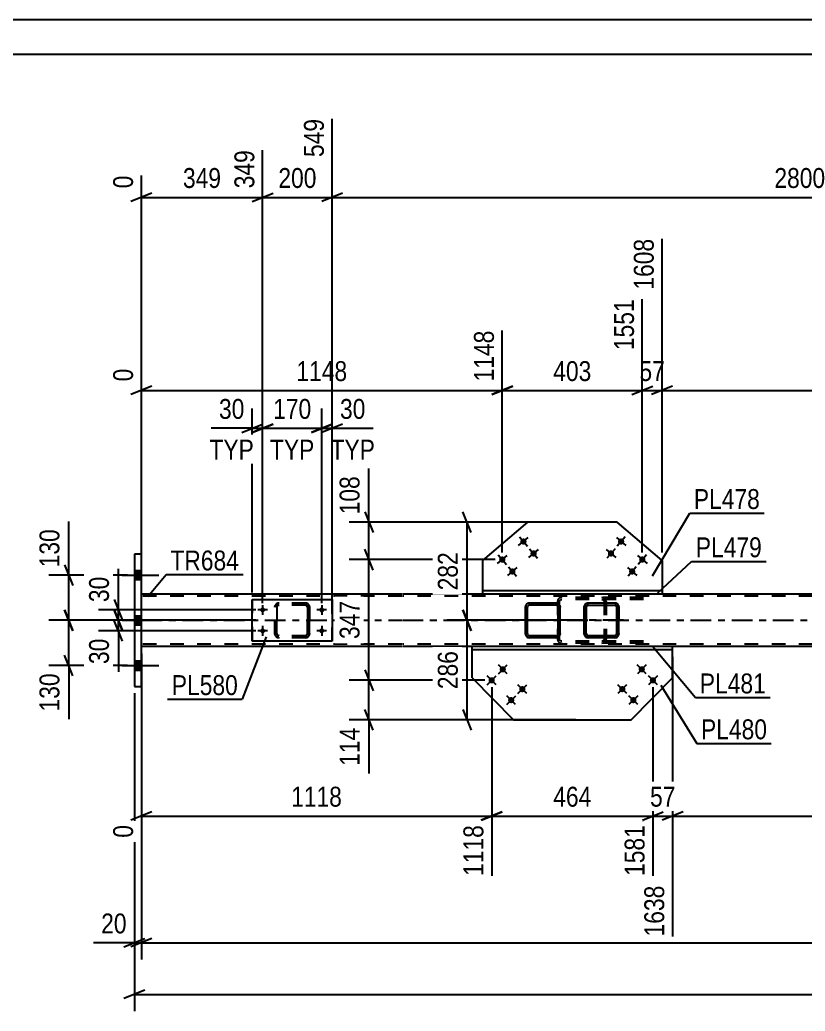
# Model space of a CAD drawing. Header units: millimetres. Extents: x 0 to 841, y 0 to 594.
# Drawn here: x 95.6 to 208.6, y 451.4 to 594 of the extents above; entities that cross this region are included whole.
import ezdxf

# ---------------------------------------------------------------- set-up
doc = ezdxf.new("R2010")
doc.units = ezdxf.units.MM
doc.linetypes.add('DXK_LINE_DOT2', pattern=[3.9198, 1.9599, -1.9599])
doc.linetypes.add('DXK_LINE_DOT3', pattern=[5.9187, 2.979, -0.9799, 0.9799, -0.9799])
doc.styles.add('Arial Narrow', font='ARIALN.TTF', dxfattribs={"height": 0.2})

# ---------------------------------------------------------------- blocks, each defined once
blk = doc.blocks.new('Unknown-570386953-1113')
at = {"color": 5, "linetype": 'Continuous'}
for p, q in [((841, 594), (0, 594)), ((836, 589), (5, 589))]:
    blk.add_line(p, q, dxfattribs=at)
blk = doc.blocks.new('Part-570386953-2548 - 2434')
at = {"color": 2, "linetype": 'Continuous'}
for p, q in [((176.78, 509.53), (176.82, 509.76)), ((176.78, 509.53), (176.79, 509.53)), ((176.78, 505.73), (176.78, 509.53)), ((176.83, 509.76), (176.79, 509.53)), ((176.79, 505.73), (176.79, 509.53)), ((177.09, 509.53), (177.11, 509.65)), ((177.09, 505.73), (177.09, 509.53)), ((177.11, 509.65), (177.17, 509.75)), ((177.15, 510.09), (177.38, 510.13)), ((177.15, 510.09), (177.16, 510.09)), ((177.39, 510.13), (177.16, 510.09)), ((177.17, 509.75), (177.27, 509.81)), ((177.27, 509.81), (177.39, 509.83)), ((181.19, 510.13), (177.38, 510.13)), ((177.39, 509.83), (181.19, 509.83)), ((181.29, 509.81), (181.18, 509.83)), ((181.42, 510.09), (181.19, 510.13)), ((181.19, 509.83), (181.3, 509.81)), ((181.29, 509.81), (181.3, 509.81)), ((181.39, 509.75), (181.29, 509.81)), ((181.3, 509.81), (181.4, 509.75)), ((181.45, 509.65), (181.39, 509.75)), ((181.4, 509.75), (181.46, 509.65)), ((181.48, 509.53), (181.45, 509.65)), ((181.46, 509.65), (181.49, 509.53)), ((181.49, 509.53), (181.48, 509.53)), ((181.48, 509.53), (181.48, 505.73)), ((181.49, 505.73), (181.49, 509.53)), ((181.79, 509.53), (181.74, 509.76)), ((181.79, 505.73), (181.79, 509.53)), ((176.79, 505.73), (176.78, 505.73)), ((176.82, 505.5), (176.78, 505.73)), ((176.79, 505.73), (176.83, 505.5)), ((177.11, 505.62), (177.09, 505.73)), ((177.17, 505.52), (177.11, 505.62)), ((177.15, 505.18), (177.16, 505.18)), ((177.38, 505.13), (177.15, 505.18)), ((177.16, 505.18), (177.39, 505.13)), ((177.27, 505.46), (177.17, 505.52)), ((177.39, 505.43), (177.27, 505.46)), ((181.19, 505.13), (177.38, 505.13)), ((181.19, 505.43), (177.39, 505.43)), ((181.18, 505.43), (181.29, 505.46)), ((181.3, 505.46), (181.19, 505.43)), ((181.19, 505.13), (181.42, 505.18)), ((181.29, 505.46), (181.39, 505.52)), ((181.29, 505.46), (181.3, 505.46)), ((181.4, 505.52), (181.3, 505.46)), ((181.39, 505.52), (181.45, 505.62)), ((181.46, 505.62), (181.4, 505.52)), ((181.45, 505.62), (181.48, 505.73)), ((181.49, 505.73), (181.46, 505.62)), ((181.48, 505.73), (181.49, 505.73)), ((181.74, 505.5), (181.79, 505.73))]:
    blk.add_line(p, q, dxfattribs=at)
at = {"color": 7, "linetype": 'DXK_LINE_DOT2'}
for p, q in [((177.1, 509.65), (177.08, 509.53)), ((177.09, 509.53), (177.08, 509.53)), ((177.08, 509.53), (177.08, 505.73)), ((177.17, 509.75), (177.1, 509.65)), ((177.26, 509.81), (177.17, 509.75)), ((177.38, 509.83), (177.26, 509.81)), ((177.38, 509.83), (177.39, 509.83)), ((177.39, 509.83), (177.38, 509.83)), ((181.18, 510.13), (181.41, 510.09)), ((181.73, 509.76), (181.78, 509.53)), ((181.79, 509.53), (181.78, 509.53)), ((181.78, 509.53), (181.78, 505.73)), ((177.08, 505.73), (177.09, 505.73)), ((177.08, 505.73), (177.1, 505.62)), ((177.1, 505.62), (177.17, 505.52)), ((177.17, 505.52), (177.26, 505.46)), ((177.26, 505.46), (177.38, 505.43)), ((177.38, 505.43), (177.39, 505.43)), ((177.39, 505.43), (177.38, 505.43)), ((181.41, 505.18), (181.18, 505.13)), ((181.78, 505.73), (181.73, 505.5)), ((181.78, 505.73), (181.79, 505.73))]:
    blk.add_line(p, q, dxfattribs=at)
at = {"color": 2, "linetype": 'Continuous'}
for centre, start, end in [((177.38, 509.53), 112.5, 157.5), ((177.39, 509.53), 112.5, 157.5), ((181.19, 509.53), 22.5, 67.5), ((177.38, 505.73), 202.5, 247.5), ((177.39, 505.73), 202.5, 247.5), ((181.19, 505.73), 292.5, 337.5)]:
    blk.add_arc(centre, 0.6, start, end, dxfattribs=at)
at = {"color": 7, "linetype": 'DXK_LINE_DOT2'}
for centre, start, end in [((181.18, 509.53), 22.5, 67.5), ((181.18, 505.73), 292.5, 337.5)]:
    blk.add_arc(centre, 0.6, start, end, dxfattribs=at)
blk = doc.blocks.new('Part-570386953-2448 - 2434')
at = {"color": 2, "linetype": 'Continuous'}
for p, q in [((168.38, 509.76), (168.33, 509.53)), ((168.33, 505.73), (168.33, 509.53)), ((168.65, 509.65), (168.63, 509.53)), ((168.63, 505.73), (168.63, 509.53)), ((168.72, 509.74), (168.65, 509.65)), ((168.93, 510.13), (168.7, 510.09)), ((168.82, 509.81), (168.72, 509.74)), ((168.93, 509.83), (168.82, 509.81)), ((172.73, 510.13), (168.93, 510.13)), ((172.73, 509.83), (168.93, 509.83)), ((172.96, 510.09), (172.73, 510.13)), ((172.85, 509.81), (172.73, 509.83)), ((172.94, 509.74), (172.85, 509.81)), ((173.01, 509.65), (172.94, 509.74)), ((173.03, 509.53), (173.01, 509.65)), ((173.03, 505.73), (173.03, 509.53)), ((173.33, 509.53), (173.29, 509.76)), ((173.33, 505.73), (173.33, 509.53)), ((168.33, 505.73), (168.38, 505.5)), ((168.63, 505.73), (168.65, 505.62)), ((168.65, 505.62), (168.72, 505.52)), ((168.7, 505.18), (168.93, 505.13)), ((168.72, 505.52), (168.82, 505.46)), ((168.82, 505.46), (168.93, 505.43)), ((172.73, 505.43), (168.93, 505.43)), ((172.73, 505.13), (168.93, 505.13)), ((172.73, 505.43), (172.85, 505.46)), ((172.73, 505.13), (172.96, 505.18)), ((172.85, 505.46), (172.94, 505.52)), ((172.94, 505.52), (173.01, 505.62)), ((173.01, 505.62), (173.03, 505.73)), ((173.29, 505.5), (173.33, 505.73))]:
    blk.add_line(p, q, dxfattribs=at)
at = {"color": 7, "linetype": 'DXK_LINE_DOT2'}
for p, q in [((168.33, 509.53), (168.38, 509.76)), ((168.7, 510.09), (168.93, 510.13)), ((172.73, 510.13), (172.96, 510.09)), ((173.29, 509.76), (173.33, 509.53)), ((168.38, 505.5), (168.33, 505.73)), ((168.93, 505.13), (168.7, 505.18)), ((172.96, 505.18), (172.73, 505.13)), ((173.33, 505.73), (173.29, 505.5))]:
    blk.add_line(p, q, dxfattribs=at)
at = {"color": 2, "linetype": 'Continuous'}
for centre, start, end in [((168.93, 509.53), 112.5, 157.5), ((172.73, 509.53), 22.5, 67.5), ((168.93, 505.73), 202.5, 247.5), ((172.73, 505.73), 292.5, 337.5)]:
    blk.add_arc(centre, 0.6, start, end, dxfattribs=at)
at = {"color": 7, "linetype": 'DXK_LINE_DOT2'}
for centre, start, end in [((168.93, 509.53), 112.5, 157.5), ((172.73, 509.53), 22.5, 67.5), ((168.93, 505.73), 202.5, 247.5), ((172.73, 505.73), 292.5, 337.5)]:
    blk.add_arc(centre, 0.6, start, end, dxfattribs=at)
blk = doc.blocks.new('Part-570386953-2446 - 2434')
at = {"color": 7, "linetype": 'DXK_LINE_DOT2'}
for p, q in [((132.3, 509.53), (132.35, 509.76)), ((132.3, 509.53), (132.31, 509.53)), ((132.3, 505.73), (132.3, 509.53)), ((132.35, 509.76), (132.31, 509.53)), ((132.31, 505.73), (132.31, 509.53)), ((132.62, 509.65), (132.6, 509.53)), ((132.61, 509.53), (132.6, 509.53)), ((132.6, 509.53), (132.6, 505.73)), ((132.61, 509.53), (132.63, 509.65)), ((132.61, 505.73), (132.61, 509.53)), ((132.69, 509.75), (132.62, 509.65)), ((132.63, 509.65), (132.7, 509.75)), ((132.67, 510.09), (132.9, 510.13)), ((132.67, 510.09), (132.68, 510.09)), ((132.91, 510.13), (132.68, 510.09)), ((132.79, 509.81), (132.69, 509.75)), ((132.7, 509.75), (132.79, 509.81)), ((132.79, 509.81), (132.91, 509.83)), ((132.9, 509.83), (132.79, 509.81)), ((136.71, 510.13), (132.9, 510.13)), ((136.71, 509.83), (132.9, 509.83)), ((136.7, 510.13), (136.93, 510.09)), ((136.82, 509.81), (136.7, 509.83)), ((136.94, 510.09), (136.71, 510.13)), ((136.71, 509.83), (136.82, 509.81)), ((136.82, 509.81), (136.82, 509.81)), ((136.82, 509.81), (136.92, 509.75)), ((136.91, 509.75), (136.82, 509.81)), ((136.98, 509.65), (136.91, 509.75)), ((136.92, 509.75), (136.99, 509.65)), ((137, 509.53), (136.98, 509.65)), ((136.99, 509.65), (137.01, 509.53)), ((137.01, 509.53), (137, 509.53)), ((137, 509.53), (137, 505.73)), ((137.01, 505.73), (137.01, 509.53)), ((137.25, 509.76), (137.3, 509.53)), ((137.31, 509.53), (137.26, 509.76)), ((137.31, 509.53), (137.3, 509.53)), ((137.3, 509.53), (137.3, 505.73)), ((137.31, 505.73), (137.31, 509.53)), ((132.31, 505.73), (132.3, 505.73)), ((132.35, 505.5), (132.3, 505.73)), ((132.31, 505.73), (132.35, 505.5)), ((132.6, 505.73), (132.61, 505.73)), ((132.6, 505.73), (132.62, 505.62)), ((132.63, 505.62), (132.61, 505.73)), ((132.62, 505.62), (132.69, 505.52)), ((132.7, 505.52), (132.63, 505.62)), ((132.67, 505.18), (132.68, 505.18)), ((132.9, 505.13), (132.67, 505.18)), ((132.68, 505.18), (132.91, 505.13)), ((132.69, 505.52), (132.79, 505.46)), ((132.79, 505.46), (132.7, 505.52)), ((132.91, 505.43), (132.79, 505.46)), ((132.79, 505.46), (132.9, 505.43)), ((136.71, 505.43), (132.9, 505.43)), ((136.71, 505.13), (132.9, 505.13)), ((136.7, 505.43), (136.82, 505.46)), ((136.93, 505.18), (136.7, 505.13)), ((136.82, 505.46), (136.71, 505.43)), ((136.71, 505.13), (136.94, 505.18)), ((136.92, 505.52), (136.82, 505.46)), ((136.82, 505.46), (136.91, 505.52)), ((136.82, 505.46), (136.82, 505.46)), ((136.91, 505.52), (136.98, 505.62)), ((136.99, 505.62), (136.92, 505.52)), ((136.98, 505.62), (137, 505.73)), ((137.01, 505.73), (136.99, 505.62)), ((137, 505.73), (137.01, 505.73)), ((137.3, 505.73), (137.25, 505.5)), ((137.26, 505.5), (137.31, 505.73)), ((137.3, 505.73), (137.31, 505.73))]:
    blk.add_line(p, q, dxfattribs=at)
at = {"color": 7, "linetype": 'DXK_LINE_DOT3'}
blk.add_line((134.81, 507.63), (134.8, 507.63), dxfattribs=at)
at = {"color": 7, "linetype": 'DXK_LINE_DOT2'}
for centre, start, end in [((132.9, 509.53), 112.5, 157.5), ((132.91, 509.53), 112.5, 157.5), ((136.7, 509.53), 22.5, 67.5), ((136.71, 509.53), 22.5, 67.5), ((132.9, 505.73), 202.5, 247.5), ((132.91, 505.73), 202.5, 247.5), ((136.7, 505.73), 292.5, 337.5), ((136.71, 505.73), 292.5, 337.5)]:
    blk.add_arc(centre, 0.6, start, end, dxfattribs=at)
blk = doc.blocks.new('Part-570386953-2513 - 2434')
at = {"color": 7, "linetype": 'DXK_LINE_DOT2'}
for p, q in [((172.98, 510.56), (172.93, 510.34)), ((173.25, 510.34), (173.28, 510.45)), ((173.28, 510.45), (173.35, 510.55)), ((173.57, 510.94), (173.33, 510.89)), ((173.35, 510.55), (173.45, 510.61)), ((173.45, 510.61), (173.57, 510.64)), ((185.33, 510.94), (173.57, 510.94)), ((185.33, 510.64), (173.57, 510.64)), ((179.56, 510.89), (179.32, 510.94)), ((179.32, 510.64), (179.44, 510.61)), ((179.44, 510.61), (179.54, 510.55)), ((179.54, 510.55), (179.61, 510.45)), ((179.61, 510.45), (179.64, 510.34)), ((179.96, 510.34), (179.91, 510.56)), ((172.93, 510.34), (172.93, 504.94)), ((173.25, 504.94), (173.25, 510.34)), ((179.64, 510.34), (179.64, 504.94)), ((179.96, 510.34), (179.96, 504.94)), ((172.93, 504.94), (172.98, 504.71)), ((173.28, 504.82), (173.25, 504.94)), ((173.35, 504.72), (173.28, 504.82)), ((173.45, 504.66), (173.35, 504.72)), ((179.54, 504.72), (179.44, 504.66)), ((179.61, 504.82), (179.54, 504.72)), ((179.64, 504.94), (179.61, 504.82)), ((179.91, 504.71), (179.96, 504.94)), ((173.33, 504.38), (173.57, 504.34)), ((173.57, 504.64), (173.45, 504.66)), ((185.33, 504.64), (173.57, 504.64)), ((185.33, 504.34), (173.57, 504.34)), ((179.44, 504.66), (179.32, 504.64)), ((179.32, 504.34), (179.56, 504.38))]:
    blk.add_line(p, q, dxfattribs=at)
at = {"color": 7, "linetype": 'DXK_LINE_DOT3'}
blk.add_line((182.45, 507.64), (173.02, 507.64), dxfattribs=at)
at = {"color": 7, "linetype": 'DXK_LINE_DOT2'}
for centre, start, end in [((173.55, 510.31), 110.7583, 155.68), ((179.34, 510.31), 24.32, 69.2417), ((173.55, 504.96), 204.32, 249.2417), ((179.34, 504.96), 290.7583, 335.68)]:
    blk.add_arc(centre, 0.621, start, end, dxfattribs=at)
blk = doc.blocks.new('Bolt-570386953-2473 - 2434')
at = {"linetype": 'Continuous'}
for points in [[(130.21, 509.13), (130.22, 509.21), (130.24, 509.28), (130.28, 509.34), (130.33, 509.39), (130.38, 509.44), (130.45, 509.47), (130.52, 509.48), (130.6, 509.48), (130.67, 509.47), (130.73, 509.44), (130.79, 509.39), (130.84, 509.34), (130.88, 509.28), (130.9, 509.21), (130.91, 509.13), (130.9, 509.06), (130.88, 508.99), (130.84, 508.93), (130.79, 508.87), (130.73, 508.83), (130.67, 508.8), (130.6, 508.79), (130.52, 508.79), (130.45, 508.8), (130.38, 508.83), (130.33, 508.87), (130.28, 508.93), (130.24, 508.99), (130.22, 509.06)], [(138.71, 509.13), (138.72, 509.21), (138.74, 509.28), (138.78, 509.34), (138.83, 509.39), (138.88, 509.44), (138.95, 509.47), (139.02, 509.48), (139.1, 509.48), (139.17, 509.47), (139.23, 509.44), (139.29, 509.39), (139.34, 509.34), (139.38, 509.28), (139.4, 509.21), (139.41, 509.13), (139.4, 509.06), (139.38, 508.99), (139.34, 508.93), (139.29, 508.87), (139.23, 508.83), (139.17, 508.8), (139.1, 508.79), (139.02, 508.79), (138.95, 508.8), (138.88, 508.83), (138.83, 508.87), (138.78, 508.93), (138.74, 508.99), (138.72, 509.06)], [(130.21, 506.13), (130.22, 506.21), (130.24, 506.28), (130.28, 506.34), (130.33, 506.39), (130.38, 506.44), (130.45, 506.47), (130.52, 506.48), (130.6, 506.48), (130.67, 506.47), (130.73, 506.44), (130.79, 506.39), (130.84, 506.34), (130.88, 506.28), (130.9, 506.21), (130.91, 506.13), (130.9, 506.06), (130.88, 505.99), (130.84, 505.93), (130.79, 505.87), (130.73, 505.83), (130.67, 505.8), (130.6, 505.79), (130.52, 505.79), (130.45, 505.8), (130.38, 505.83), (130.33, 505.87), (130.28, 505.93), (130.24, 505.99), (130.22, 506.06)], [(138.71, 506.13), (138.72, 506.21), (138.74, 506.28), (138.78, 506.34), (138.83, 506.39), (138.88, 506.44), (138.95, 506.47), (139.02, 506.48), (139.1, 506.48), (139.17, 506.47), (139.23, 506.44), (139.29, 506.39), (139.34, 506.34), (139.38, 506.28), (139.4, 506.21), (139.41, 506.13), (139.4, 506.06), (139.38, 505.99), (139.34, 505.93), (139.29, 505.87), (139.23, 505.83), (139.17, 505.8), (139.1, 505.79), (139.02, 505.79), (138.95, 505.8), (138.88, 505.83), (138.83, 505.87), (138.78, 505.93), (138.74, 505.99), (138.72, 506.06)]]:
    blk.add_hatch(color=1, dxfattribs=at).paths.add_polyline_path(points)
at = {"color": 1, "linetype": 'Continuous'}
for p, q in [((131.26, 509.13), (129.86, 509.13)), ((130.56, 509.83), (130.56, 508.43)), ((139.76, 509.13), (138.36, 509.13)), ((139.06, 509.83), (139.06, 508.43)), ((131.26, 506.13), (129.86, 506.13)), ((130.56, 506.83), (130.56, 505.43)), ((139.76, 506.13), (138.36, 506.13)), ((139.06, 506.83), (139.06, 505.43))]:
    blk.add_line(p, q, dxfattribs=at)
blk = doc.blocks.new('Part-570386953-2488 - 2434')
at = {"color": 2, "linetype": 'Continuous'}
for p, q in [((189.5, 503.89), (160.66, 503.89)), ((160.66, 503.39), (160.66, 503.89)), ((189.5, 503.39), (160.66, 503.39)), ((189.5, 503.39), (189.5, 503.89))]:
    blk.add_line(p, q, dxfattribs=at)
blk = doc.blocks.new('Part-570386953-2493 - 2434')
at = {"color": 2, "linetype": 'Continuous'}
for p, q in [((187.99, 511.89), (162.17, 511.89)), ((162.17, 511.89), (162.17, 511.39)), ((187.99, 511.89), (187.99, 511.39)), ((187.99, 511.39), (162.17, 511.39))]:
    blk.add_line(p, q, dxfattribs=at)
blk = doc.blocks.new('Part-570386953-2497 - 2434')
at = {"color": 2, "linetype": 'Continuous'}
for p, q in [((113.12, 517.14), (112.12, 517.14)), ((112.12, 517.14), (112.12, 498.14)), ((113.12, 498.14), (113.12, 517.14)), ((112.12, 498.14), (113.12, 498.14))]:
    blk.add_line(p, q, dxfattribs=at)
blk = doc.blocks.new('Part-570386953-2522 - 2434')
at = {"color": 2, "linetype": 'Continuous'}
for p, q in [((168.64, 521.76), (162.17, 516.25)), ((181.52, 521.76), (168.64, 521.76)), ((187.99, 516.25), (181.52, 521.76)), ((162.17, 516.25), (162.17, 511.89)), ((187.99, 516.25), (187.99, 511.89))]:
    blk.add_line(p, q, dxfattribs=at)
at = {"color": 7, "linetype": 'DXK_LINE_DOT2'}
blk.add_line((187.99, 511.89), (162.17, 511.89), dxfattribs=at)
blk = doc.blocks.new('Part-570386953-2527 - 2434')
at = {"color": 2, "linetype": 'Continuous'}
for p, q in [((160.66, 499.38), (160.66, 503.39)), ((189.5, 499.38), (189.5, 503.39)), ((160.66, 499.38), (166.63, 493.33)), ((183.53, 493.33), (189.5, 499.38)), ((166.63, 493.33), (183.53, 493.33))]:
    blk.add_line(p, q, dxfattribs=at)
at = {"color": 7, "linetype": 'DXK_LINE_DOT2'}
blk.add_line((189.5, 503.39), (160.66, 503.39), dxfattribs=at)
blk = doc.blocks.new('Bolt-570386953-2542 - 2434')
at = {"linetype": 'Continuous'}
for points in [[(113.12, 513.49), (113.12, 514.79), (112.12, 514.79), (112.12, 513.49)], [(113.12, 513.49), (113.12, 514.79), (112.12, 514.79), (112.12, 513.49)], [(113.12, 513.49), (113.12, 514.79), (112.12, 514.79), (112.12, 513.49)], [(113.12, 506.99), (113.12, 508.29), (112.12, 508.29), (112.12, 506.99)], [(113.12, 506.99), (113.12, 508.29), (112.12, 508.29), (112.12, 506.99)], [(113.12, 500.49), (113.12, 501.79), (112.12, 501.79), (112.12, 500.49)], [(113.12, 500.49), (113.12, 501.79), (112.12, 501.79), (112.12, 500.49)], [(113.12, 500.49), (113.12, 501.79), (112.12, 501.79), (112.12, 500.49)]]:
    blk.add_hatch(color=1, dxfattribs=at).paths.add_polyline_path(points)
at = {"color": 1, "linetype": 'Continuous'}
for p, q in [((112.12, 514.79), (113.12, 514.79)), ((112.12, 514.79), (113.12, 514.79)), ((112.12, 514.79), (113.12, 514.79)), ((110.37, 514.14), (115.62, 514.14)), ((110.37, 514.14), (115.62, 514.14)), ((110.37, 514.14), (115.62, 514.14)), ((112.12, 513.49), (113.12, 513.49)), ((112.12, 513.49), (113.12, 513.49)), ((112.12, 513.49), (113.12, 513.49)), ((110.37, 507.64), (115.62, 507.64)), ((110.37, 507.64), (115.62, 507.64)), ((112.12, 508.29), (113.12, 508.29)), ((112.12, 508.29), (113.12, 508.29)), ((112.12, 506.99), (113.12, 506.99)), ((112.12, 506.99), (113.12, 506.99)), ((110.37, 501.14), (115.62, 501.14)), ((110.37, 501.14), (115.62, 501.14)), ((110.37, 501.14), (115.62, 501.14)), ((112.12, 501.79), (113.12, 501.79)), ((112.12, 501.79), (113.12, 501.79)), ((112.12, 501.79), (113.12, 501.79)), ((112.12, 500.49), (113.12, 500.49)), ((112.12, 500.49), (113.12, 500.49)), ((112.12, 500.49), (113.12, 500.49))]:
    blk.add_line(p, q, dxfattribs=at)
blk = doc.blocks.new('Part-570386953-2562 - 2434')
at = {"color": 2, "linetype": 'Continuous'}
for p, q in [((150.56, 511.39), (113.12, 511.39)), ((162.17, 511.39), (150.66, 511.39)), ((268.58, 511.39), (187.99, 511.39)), ((150.56, 503.89), (113.12, 503.89)), ((160.66, 503.89), (150.66, 503.89)), ((267.08, 503.89), (189.5, 503.89))]:
    blk.add_line(p, q, dxfattribs=at)
at = {"color": 7, "linetype": 'DXK_LINE_DOT2'}
for p, q in [((113.12, 503.89), (113.12, 511.39)), ((150.56, 511.09), (113.12, 511.09)), ((342.91, 511.09), (150.66, 511.09)), ((187.99, 511.39), (162.17, 511.39)), ((150.56, 504.19), (113.12, 504.19)), ((342.91, 504.19), (150.66, 504.19)), ((189.5, 503.89), (160.66, 503.89))]:
    blk.add_line(p, q, dxfattribs=at)
at = {"color": 7, "linetype": 'DXK_LINE_DOT3'}
for p, q in [((113.12, 507.64), (150.56, 507.64)), ((150.66, 507.64), (342.91, 507.64))]:
    blk.add_line(p, q, dxfattribs=at)
blk = doc.blocks.new('Part-570386953-2568 - 2434')
at = {"color": 2, "linetype": 'Continuous'}
for p, q in [((129.06, 504.63), (129.06, 510.63)), ((129.06, 510.63), (129.06, 510.63)), ((129.06, 510.63), (140.56, 510.63)), ((140.56, 510.63), (140.56, 504.63)), ((129.06, 504.63), (129.06, 504.63)), ((140.56, 504.63), (129.06, 504.63))]:
    blk.add_line(p, q, dxfattribs=at)
at = {"color": 7, "linetype": 'DXK_LINE_DOT2'}
for p, q in [((129.06, 510.63), (129.06, 504.63)), ((129.06, 510.63), (129.06, 510.63)), ((140.56, 504.63), (140.56, 510.63)), ((129.06, 504.63), (129.06, 504.63))]:
    blk.add_line(p, q, dxfattribs=at)
blk = doc.blocks.new('Bolt-570386953-2574 - 2434')
at = {"linetype": 'Continuous'}
for points in [[(168.4, 519.26, -1), (167.72, 518.68, -1)], [(169.86, 517.55, -1), (169.17, 516.96, -1)], [(165.36, 516.67, -1), (164.67, 516.08, -1)], [(166.81, 514.95, -1), (166.13, 514.37, -1)]]:
    blk.add_hatch(color=1, dxfattribs=at).paths.add_polyline_path(points)
at = {"color": 1, "linetype": 'Continuous'}
for p, q in [((167.37, 518.38), (168.74, 519.55)), ((167.48, 519.65), (168.64, 518.28)), ((168.83, 516.67), (170.2, 517.84)), ((168.93, 517.94), (170.1, 516.57)), ((164.33, 515.79), (165.7, 516.96)), ((164.43, 517.06), (165.6, 515.69)), ((165.79, 514.08), (167.16, 515.25)), ((165.89, 515.35), (167.05, 513.98))]:
    blk.add_line(p, q, dxfattribs=at)
blk = doc.blocks.new('Bolt-570386953-2579 - 2434')
at = {"linetype": 'Continuous'}
for points in [[(182.44, 518.68, -1), (181.76, 519.26, -1)], [(180.99, 516.96, -1), (180.3, 517.55, -1)], [(185.49, 516.08, -1), (184.8, 516.67, -1)], [(184.03, 514.37, -1), (183.35, 514.95, -1)]]:
    blk.add_hatch(color=1, dxfattribs=at).paths.add_polyline_path(points)
at = {"color": 1, "linetype": 'Continuous'}
for p, q in [((181.42, 519.55), (182.79, 518.38)), ((182.68, 519.65), (181.52, 518.28)), ((179.96, 517.84), (181.33, 516.67)), ((181.23, 517.94), (180.06, 516.57)), ((184.46, 516.96), (185.83, 515.79)), ((185.73, 517.06), (184.56, 515.69)), ((183, 515.25), (184.37, 514.08)), ((184.27, 515.35), (183.11, 513.98))]:
    blk.add_line(p, q, dxfattribs=at)
blk = doc.blocks.new('Bolt-570386953-2580 - 2434')
at = {"linetype": 'Continuous'}
for points in [[(184.76, 500.27, -1), (185.39, 500.91, -1)], [(186.36, 498.69, -1), (186.99, 499.33, -1)], [(181.95, 497.42, -1), (182.58, 498.06, -1)], [(183.55, 495.84, -1), (184.18, 496.48, -1)]]:
    blk.add_hatch(color=1, dxfattribs=at).paths.add_polyline_path(points)
at = {"color": 1, "linetype": 'Continuous'}
for p, q in [((185.71, 499.95), (184.43, 501.22)), ((185.7, 501.23), (184.44, 499.95)), ((187.31, 498.37), (186.03, 499.64)), ((187.31, 499.65), (186.04, 498.36)), ((182.9, 497.11), (181.62, 498.37)), ((182.89, 498.38), (181.63, 497.1)), ((184.5, 495.53), (183.22, 496.79)), ((184.5, 496.8), (183.23, 495.52))]:
    blk.add_line(p, q, dxfattribs=at)
blk = doc.blocks.new('Bolt-570386953-2581 - 2434')
at = {"linetype": 'Continuous'}
for points in [[(164.77, 500.91, -1), (165.4, 500.27, -1)], [(163.17, 499.33, -1), (163.8, 498.69, -1)], [(167.58, 498.06, -1), (168.21, 497.42, -1)], [(165.98, 496.48, -1), (166.61, 495.84, -1)]]:
    blk.add_hatch(color=1, dxfattribs=at).paths.add_polyline_path(points)
at = {"color": 1, "linetype": 'Continuous'}
for p, q in [((165.72, 499.95), (164.45, 501.23)), ((164.45, 499.95), (165.73, 501.22)), ((162.84, 498.37), (164.13, 499.64)), ((164.12, 498.36), (162.85, 499.65)), ((168.53, 497.1), (167.26, 498.38)), ((167.26, 497.11), (168.54, 498.37)), ((165.65, 495.53), (166.94, 496.79)), ((166.93, 495.52), (165.66, 496.8))]:
    blk.add_line(p, q, dxfattribs=at)
blk = doc.blocks.new('StraightDimension-570386953-5472 - 2434')
at = {"color": 7, "linetype": 'Continuous'}
for p, q in [((187.99, 517.38), (187.99, 562.51)), ((185.15, 517.37), (185.15, 553.81)), ((183.65, 540.1), (186.65, 541.3)), ((185.15, 540.7), (187.99, 540.7)), ((189.49, 541.3), (186.49, 540.1))]:
    blk.add_line(p, q, dxfattribs=at)
at = {"color": 0, "linetype": 'Continuous'}
blk.add_wipeout([(187.39, 563.11), (183.19, 563.11), (183.19, 554.6), (187.39, 554.6)], dxfattribs=at)
at = {"color": 0}
blk.add_wipeout([(189, 541.45), (189, 545.65), (184.14, 545.65), (184.14, 541.45)], dxfattribs=at)
at = {"color": 3, "linetype": 'Continuous', "style": 'Arial Narrow'}
blk.add_text('1608', height=2.863, rotation=90.0002, dxfattribs=at).set_placement((186.79, 555.2))
at = {"color": 3, "style": 'Arial Narrow'}
blk.add_text('57', height=2.863, dxfattribs=at).set_placement((184.74, 542.05))
blk = doc.blocks.new('StraightDimension-570386953-5897 - 2434')
at = {"color": 7, "linetype": 'Continuous'}
for p, q in [((163.49, 498.01), (163.49, 470.88)), ((186.67, 498.01), (186.67, 470.88)), ((164.99, 480.09), (161.99, 478.89)), ((163.49, 479.49), (186.67, 479.49)), ((185.17, 478.89), (188.17, 480.09))]:
    blk.add_line(p, q, dxfattribs=at)
at = {"color": 0}
blk.add_wipeout([(178.42, 480.24), (178.42, 484.44), (171.74, 484.44), (171.74, 480.24)], dxfattribs=at)
at = {"color": 3, "style": 'Arial Narrow'}
blk.add_text('464', height=2.863, dxfattribs=at).set_placement((172.34, 480.84))
at = {"color": 0, "linetype": 'Continuous'}
blk.add_wipeout([(186.07, 478.79), (181.87, 478.79), (181.87, 470.28), (186.07, 470.28)], dxfattribs=at)
at = {"color": 3, "linetype": 'Continuous', "style": 'Arial Narrow'}
blk.add_text('1581', height=2.863, rotation=90.0002, dxfattribs=at).set_placement((185.47, 470.88))
blk = doc.blocks.new('StraightDimension-570386953-2596 - 2434')
at = {"color": 7, "linetype": 'Continuous'}
for p, q in [((145.84, 521.76), (145.84, 529.49)), ((145.84, 521.76), (145.84, 529.49)), ((145.24, 523.26), (146.44, 520.26)), ((167.64, 521.76), (142.99, 521.76)), ((145.84, 516.37), (145.84, 521.76)), ((146.44, 514.87), (145.24, 517.87)), ((164.01, 516.37), (142.99, 516.37))]:
    blk.add_line(p, q, dxfattribs=at)
at = {"color": 0}
blk.add_wipeout([(145.09, 528.97), (140.89, 528.97), (140.89, 522.28), (145.09, 522.28)], dxfattribs=at)
at = {"color": 3, "style": 'Arial Narrow'}
blk.add_text('108', height=2.863, rotation=90.0002, dxfattribs=at).set_placement((144.49, 522.88))
blk = doc.blocks.new('StraightDimension-570386953-2606 - 2434')
at = {"color": 7, "linetype": 'Continuous'}
for p, q in [((145.24, 500.51), (146.44, 497.51)), ((162.49, 499.01), (142.99, 499.01)), ((145.84, 493.33), (145.84, 499.01)), ((146.44, 491.83), (145.24, 494.83)), ((165.63, 493.33), (142.99, 493.33)), ((145.84, 493.33), (145.84, 485.59)), ((145.84, 493.33), (145.84, 485.59))]:
    blk.add_line(p, q, dxfattribs=at)
at = {"color": 0}
blk.add_wipeout([(145.09, 492.8), (140.89, 492.8), (140.89, 486.12), (145.09, 486.12)], dxfattribs=at)
at = {"color": 3, "style": 'Arial Narrow'}
blk.add_text('114', height=2.863, rotation=90.0002, dxfattribs=at).set_placement((144.49, 486.72))
blk = doc.blocks.new('StraightDimension-570386953-2616 - 2434')
at = {"color": 7, "linetype": 'Continuous'}
for p, q in [((146.44, 514.87), (145.24, 517.87)), ((164.01, 516.37), (142.99, 516.37)), ((145.84, 499.01), (145.84, 516.37)), ((145.24, 500.51), (146.44, 497.51)), ((162.49, 499.01), (142.99, 499.01))]:
    blk.add_line(p, q, dxfattribs=at)
at = {"color": 0}
blk.add_wipeout([(145.09, 511.03), (140.89, 511.03), (140.89, 504.35), (145.09, 504.35)], dxfattribs=at)
at = {"color": 3, "style": 'Arial Narrow'}
blk.add_text('347', height=2.863, rotation=90.0002, dxfattribs=at).set_placement((144.49, 504.95))
blk = doc.blocks.new('StraightDimension-570386953-2627 - 2434')
at = {"color": 7, "linetype": 'Continuous'}
for p, q in [((160.56, 520.26), (159.36, 523.26)), ((177.6, 521.76), (157.11, 521.76)), ((159.96, 507.64), (159.96, 521.76)), ((159.36, 509.14), (160.56, 506.14)), ((176.09, 507.64), (157.11, 507.64))]:
    blk.add_line(p, q, dxfattribs=at)
at = {"color": 0}
blk.add_wipeout([(159.21, 518.04), (155.01, 518.04), (155.01, 511.35), (159.21, 511.35)], dxfattribs=at)
at = {"color": 3, "style": 'Arial Narrow'}
blk.add_text('282', height=2.863, rotation=90.0002, dxfattribs=at).set_placement((158.61, 511.95))
blk = doc.blocks.new('StraightDimension-570386953-2628 - 2434')
at = {"color": 7, "linetype": 'Continuous'}
for p, q in [((160.56, 506.14), (159.36, 509.14)), ((176.09, 507.64), (157.11, 507.64)), ((159.96, 493.33), (159.96, 507.64)), ((159.36, 494.83), (160.56, 491.83)), ((175.59, 493.33), (157.11, 493.33))]:
    blk.add_line(p, q, dxfattribs=at)
at = {"color": 0}
blk.add_wipeout([(159.21, 503.82), (155.01, 503.82), (155.01, 497.14), (159.21, 497.14)], dxfattribs=at)
at = {"color": 3, "style": 'Arial Narrow'}
blk.add_text('286', height=2.863, rotation=90.0002, dxfattribs=at).set_placement((158.61, 497.74))
blk = doc.blocks.new('StraightDimension-570386953-2981 - 2434')
at = {"color": 7, "linetype": 'Continuous'}
for p, q in [((112.12, 497.14), (112.12, 458.86)), ((113.12, 497.14), (113.12, 458.86)), ((112.12, 461.26), (106.22, 461.26)), ((112.12, 461.26), (106.22, 461.26)), ((110.62, 460.66), (113.62, 461.86)), ((114.62, 461.86), (111.62, 460.66)), ((112.12, 461.26), (113.12, 461.26))]:
    blk.add_line(p, q, dxfattribs=at)
at = {"color": 0}
blk.add_wipeout([(111.6, 462.01), (111.6, 466.21), (106.74, 466.21), (106.74, 462.01)], dxfattribs=at)
at = {"color": 3, "style": 'Arial Narrow'}
blk.add_text('20', height=2.863, dxfattribs=at).set_placement((107.34, 462.61))
blk = doc.blocks.new('StraightDimension-570386953-2991 - 2434')
at = {"color": 7, "linetype": 'Continuous'}
for p, q in [((113.12, 497.14), (113.12, 458.86)), ((114.62, 461.86), (111.62, 460.66)), ((113.12, 461.26), (342.91, 461.26))]:
    blk.add_line(p, q, dxfattribs=at)
blk = doc.blocks.new('StraightDimension-570386953-3012 - 2434')
at = {"color": 7, "linetype": 'Continuous'}
for p, q in [((112.12, 497.14), (112.12, 451.43)), ((113.62, 454.43), (110.62, 453.23)), ((112.12, 453.83), (343.91, 453.83))]:
    blk.add_line(p, q, dxfattribs=at)
blk = doc.blocks.new('StraightDimension-570386953-26340 - 2434')
at = {"color": 7, "linetype": 'Continuous'}
for p, q in [((139.06, 510.13), (139.06, 538.11)), ((140.56, 510.13), (140.56, 538.11)), ((137.56, 534.66), (140.56, 535.86)), ((142.06, 535.86), (139.06, 534.66)), ((139.06, 535.26), (140.56, 535.26)), ((140.56, 535.26), (146.47, 535.26)), ((140.56, 535.26), (146.47, 535.26))]:
    blk.add_line(p, q, dxfattribs=at)
at = {"color": 0}
blk.add_wipeout([(145.94, 536.01), (145.94, 540.21), (141.08, 540.21), (141.08, 536.01)], dxfattribs=at)
at = {"color": 0, "linetype": 'Continuous'}
blk.add_wipeout([(147.31, 530.16), (147.31, 534.36), (139.72, 534.36), (139.72, 530.16)], dxfattribs=at)
at = {"color": 3, "style": 'Arial Narrow'}
blk.add_text('30', height=2.863, dxfattribs=at).set_placement((141.68, 536.61))
at = {"color": 3, "linetype": 'Continuous', "style": 'Arial Narrow'}
blk.add_text('TYP', height=2.863, dxfattribs=at).set_placement((140.32, 530.76))
blk = doc.blocks.new('StraightDimension-570386953-3023 - 2434')
at = {"color": 7, "linetype": 'Continuous'}
for p, q in [((102.08, 509.14), (103.28, 506.14)), ((111.12, 507.64), (99.83, 507.64)), ((102.68, 501.14), (102.68, 507.64)), ((103.28, 499.64), (102.08, 502.64)), ((111.12, 501.14), (99.83, 501.14)), ((102.68, 501.14), (102.68, 493.4)), ((102.68, 501.14), (102.68, 493.4))]:
    blk.add_line(p, q, dxfattribs=at)
at = {"color": 0}
blk.add_wipeout([(101.93, 500.61), (97.73, 500.61), (97.73, 493.93), (101.93, 493.93)], dxfattribs=at)
at = {"color": 3, "style": 'Arial Narrow'}
blk.add_text('130', height=2.863, rotation=90.0002, dxfattribs=at).set_placement((101.33, 494.53))
blk = doc.blocks.new('StraightDimension-570386953-3031 - 2434')
at = {"color": 7, "linetype": 'Continuous'}
for p, q in [((102.68, 514.14), (102.68, 521.87)), ((102.68, 514.14), (102.68, 521.87)), ((102.08, 515.64), (103.28, 512.64)), ((111.12, 514.14), (99.83, 514.14)), ((102.68, 507.64), (102.68, 514.14)), ((103.28, 506.14), (102.08, 509.14)), ((111.12, 507.64), (99.83, 507.64))]:
    blk.add_line(p, q, dxfattribs=at)
at = {"color": 0}
blk.add_wipeout([(101.93, 521.34), (97.73, 521.34), (97.73, 514.66), (101.93, 514.66)], dxfattribs=at)
at = {"color": 3, "style": 'Arial Narrow'}
blk.add_text('130', height=2.863, rotation=90.0002, dxfattribs=at).set_placement((101.33, 515.26))
blk = doc.blocks.new('StraightDimension-570386953-5471 - 2434')
at = {"color": 7, "linetype": 'Continuous'}
for p, q in [((187.99, 517.38), (187.99, 562.51)), ((271.43, 517.37), (271.43, 549.31)), ((189.49, 541.3), (186.49, 540.1)), ((187.99, 540.7), (271.43, 540.7)), ((269.93, 540.1), (272.93, 541.3))]:
    blk.add_line(p, q, dxfattribs=at)
at = {"color": 0}
blk.add_wipeout([(233.97, 541.45), (233.97, 545.65), (225.46, 545.65), (225.46, 541.45)], dxfattribs=at)
at = {"color": 3, "style": 'Arial Narrow'}
blk.add_text('1669', height=2.863, dxfattribs=at).set_placement((226.06, 542.05))
at = {"color": 0, "linetype": 'Continuous'}
blk.add_wipeout([(270.83, 549.91), (266.63, 549.91), (266.63, 541.4), (270.83, 541.4)], dxfattribs=at)
at = {"color": 3, "linetype": 'Continuous', "style": 'Arial Narrow'}
blk.add_text('3277', height=2.863, rotation=90.0002, dxfattribs=at).set_placement((270.23, 542))
blk = doc.blocks.new('StraightDimension-570386953-5473 - 2434')
at = {"color": 7, "linetype": 'Continuous'}
for p, q in [((185.15, 517.37), (185.15, 553.81)), ((165.01, 517.37), (165.01, 549.31)), ((166.51, 541.3), (163.51, 540.1)), ((165.01, 540.7), (185.15, 540.7)), ((183.65, 540.1), (186.65, 541.3))]:
    blk.add_line(p, q, dxfattribs=at)
at = {"color": 0}
blk.add_wipeout([(178.42, 541.45), (178.42, 545.65), (171.74, 545.65), (171.74, 541.45)], dxfattribs=at)
at = {"color": 3, "style": 'Arial Narrow'}
blk.add_text('403', height=2.863, dxfattribs=at).set_placement((172.34, 542.05))
at = {"color": 0, "linetype": 'Continuous'}
blk.add_wipeout([(184.55, 554.41), (180.35, 554.41), (180.35, 545.9), (184.55, 545.9)], dxfattribs=at)
at = {"color": 3, "linetype": 'Continuous', "style": 'Arial Narrow'}
blk.add_text('1551', height=2.863, rotation=90.0002, dxfattribs=at).set_placement((183.95, 546.5))
blk = doc.blocks.new('StraightDimension-570386953-5474 - 2434')
at = {"color": 7, "linetype": 'Continuous'}
for p, q in [((165.01, 517.37), (165.01, 549.31)), ((113.12, 512.39), (113.12, 543.83)), ((114.62, 541.3), (111.62, 540.1)), ((113.12, 540.7), (165.01, 540.7)), ((163.51, 540.1), (166.51, 541.3))]:
    blk.add_line(p, q, dxfattribs=at)
at = {"color": 0}
blk.add_wipeout([(143.32, 541.45), (143.32, 545.65), (134.81, 545.65), (134.81, 541.45)], dxfattribs=at)
at = {"color": 3, "style": 'Arial Narrow'}
blk.add_text('1148', height=2.863, dxfattribs=at).set_placement((135.41, 542.05))
at = {"color": 0, "linetype": 'Continuous'}
for points in [[(164.41, 549.91), (160.21, 549.91), (160.21, 541.4), (164.41, 541.4)], [(112.52, 544.43), (108.32, 544.43), (108.32, 541.4), (112.52, 541.4)]]:
    blk.add_wipeout(points, dxfattribs=at)
at = {"color": 3, "linetype": 'Continuous', "style": 'Arial Narrow'}
for s, height, p in [('1148', 2.863, (163.81, 542)), ('0', 2.86, (111.92, 542))]:
    blk.add_text(s, height=height, rotation=90.0002, dxfattribs=at).set_placement(p)
blk = doc.blocks.new('StraightDimension-570386953-5650 - 2434')
at = {"color": 7, "linetype": 'Continuous'}
for p, q in [((140.56, 510.13), (140.56, 579.75)), ((275.04, 510.13), (275.04, 577.08)), ((142.06, 569.07), (139.06, 567.87)), ((273.54, 567.87), (276.54, 569.07)), ((140.56, 568.47), (275.04, 568.47))]:
    blk.add_line(p, q, dxfattribs=at)
at = {"color": 0}
blk.add_wipeout([(212.05, 569.22), (212.05, 573.42), (203.54, 573.42), (203.54, 569.22)], dxfattribs=at)
at = {"color": 3, "style": 'Arial Narrow'}
blk.add_text('2800', height=2.863, dxfattribs=at).set_placement((204.14, 569.82))
at = {"color": 0, "linetype": 'Continuous'}
blk.add_wipeout([(274.44, 577.68), (270.24, 577.68), (270.24, 569.17), (274.44, 569.17)], dxfattribs=at)
at = {"color": 3, "linetype": 'Continuous', "style": 'Arial Narrow'}
blk.add_text('3349', height=2.863, rotation=90.0002, dxfattribs=at).set_placement((273.84, 569.77))
blk = doc.blocks.new('StraightDimension-570386953-5651 - 2434')
at = {"color": 7, "linetype": 'Continuous'}
for p, q in [((140.56, 510.13), (140.56, 579.75)), ((130.56, 510.13), (130.56, 575.25)), ((129.06, 567.87), (132.06, 569.07)), ((142.06, 569.07), (139.06, 567.87)), ((130.56, 568.47), (140.56, 568.47))]:
    blk.add_line(p, q, dxfattribs=at)
at = {"color": 0}
blk.add_wipeout([(138.9, 569.22), (138.9, 573.42), (132.22, 573.42), (132.22, 569.22)], dxfattribs=at)
at = {"color": 3, "style": 'Arial Narrow'}
blk.add_text('200', height=2.863, dxfattribs=at).set_placement((132.82, 569.82))
at = {"color": 0, "linetype": 'Continuous'}
blk.add_wipeout([(139.96, 580.35), (135.76, 580.35), (135.76, 573.67), (139.96, 573.67)], dxfattribs=at)
at = {"color": 3, "linetype": 'Continuous', "style": 'Arial Narrow'}
blk.add_text('549', height=2.863, rotation=90.0002, dxfattribs=at).set_placement((139.36, 574.27))
blk = doc.blocks.new('StraightDimension-570386953-5652 - 2434')
at = {"color": 7, "linetype": 'Continuous'}
for p, q in [((130.56, 510.13), (130.56, 575.25)), ((113.12, 512.39), (113.12, 571.6)), ((114.62, 569.07), (111.62, 567.87)), ((129.06, 567.87), (132.06, 569.07)), ((113.12, 568.47), (130.56, 568.47))]:
    blk.add_line(p, q, dxfattribs=at)
at = {"color": 0}
blk.add_wipeout([(125.18, 569.22), (125.18, 573.42), (118.5, 573.42), (118.5, 569.22)], dxfattribs=at)
at = {"color": 3, "style": 'Arial Narrow'}
blk.add_text('349', height=2.863, dxfattribs=at).set_placement((119.1, 569.82))
at = {"color": 0, "linetype": 'Continuous'}
for points in [[(129.96, 575.85), (125.76, 575.85), (125.76, 569.17), (129.96, 569.17)], [(112.52, 572.2), (108.32, 572.2), (108.32, 569.17), (112.52, 569.17)]]:
    blk.add_wipeout(points, dxfattribs=at)
at = {"color": 3, "linetype": 'Continuous', "style": 'Arial Narrow'}
for s, height, p in [('349', 2.863, (129.36, 569.77)), ('0', 2.86, (111.92, 569.77))]:
    blk.add_text(s, height=height, rotation=90.0002, dxfattribs=at).set_placement(p)
blk = doc.blocks.new('StraightDimension-570386953-5895 - 2434')
at = {"color": 7, "linetype": 'Continuous'}
for p, q in [((189.5, 502.39), (189.5, 462.18)), ((269.9, 498.01), (269.9, 470.88)), ((191, 480.09), (188, 478.89)), ((189.5, 479.49), (269.9, 479.49)), ((268.4, 478.89), (271.4, 480.09))]:
    blk.add_line(p, q, dxfattribs=at)
at = {"color": 0}
blk.add_wipeout([(233.96, 480.24), (233.96, 484.44), (225.45, 484.44), (225.45, 480.24)], dxfattribs=at)
at = {"color": 3, "style": 'Arial Narrow'}
blk.add_text('1608', height=2.863, dxfattribs=at).set_placement((226.05, 480.84))
at = {"color": 0, "linetype": 'Continuous'}
blk.add_wipeout([(269.3, 478.79), (265.1, 478.79), (265.1, 470.28), (269.3, 470.28)], dxfattribs=at)
at = {"color": 3, "linetype": 'Continuous', "style": 'Arial Narrow'}
blk.add_text('3246', height=2.863, rotation=90.0002, dxfattribs=at).set_placement((268.7, 470.88))
blk = doc.blocks.new('StraightDimension-570386953-5896 - 2434')
at = {"color": 7, "linetype": 'Continuous'}
for p, q in [((189.5, 502.39), (189.5, 462.18)), ((186.67, 498.01), (186.67, 470.88)), ((185.17, 478.89), (188.17, 480.09)), ((186.67, 479.49), (189.5, 479.49)), ((191, 480.09), (188, 478.89))]:
    blk.add_line(p, q, dxfattribs=at)
at = {"color": 0}
blk.add_wipeout([(190.51, 480.24), (190.51, 484.44), (185.66, 484.44), (185.66, 480.24)], dxfattribs=at)
at = {"color": 0, "linetype": 'Continuous'}
blk.add_wipeout([(188.9, 470.09), (184.7, 470.09), (184.7, 461.58), (188.9, 461.58)], dxfattribs=at)
at = {"color": 3, "style": 'Arial Narrow'}
blk.add_text('57', height=2.863, dxfattribs=at).set_placement((186.26, 480.84))
at = {"color": 3, "linetype": 'Continuous', "style": 'Arial Narrow'}
blk.add_text('1638', height=2.863, rotation=90.0002, dxfattribs=at).set_placement((188.3, 462.18))
blk = doc.blocks.new('StraightDimension-570386953-5898 - 2434')
at = {"color": 7, "linetype": 'Continuous'}
for p, q in [((113.12, 502.89), (113.12, 476.37)), ((163.49, 498.01), (163.49, 470.88)), ((114.62, 480.09), (111.62, 478.89)), ((113.12, 479.49), (163.49, 479.49)), ((161.99, 478.89), (164.99, 480.09))]:
    blk.add_line(p, q, dxfattribs=at)
at = {"color": 0}
blk.add_wipeout([(142.56, 480.24), (142.56, 484.44), (134.05, 484.44), (134.05, 480.24)], dxfattribs=at)
at = {"color": 3, "style": 'Arial Narrow'}
blk.add_text('1118', height=2.863, dxfattribs=at).set_placement((134.65, 480.84))
at = {"color": 0, "linetype": 'Continuous'}
for points in [[(112.52, 478.79), (108.32, 478.79), (108.32, 475.77), (112.52, 475.77)], [(162.89, 478.79), (158.69, 478.79), (158.69, 470.28), (162.89, 470.28)]]:
    blk.add_wipeout(points, dxfattribs=at)
at = {"color": 3, "linetype": 'Continuous', "style": 'Arial Narrow'}
for s, height, p in [('0', 2.86, (111.92, 476.37)), ('1118', 2.863, (162.29, 470.88))]:
    blk.add_text(s, height=height, rotation=90.0002, dxfattribs=at).set_placement(p)
blk = doc.blocks.new('StraightDimension-570386953-26341 - 2434')
at = {"color": 7, "linetype": 'Continuous'}
for p, q in [((130.56, 510.13), (130.56, 538.11)), ((139.06, 510.13), (139.06, 538.11)), ((129.06, 534.66), (132.06, 535.86)), ((130.56, 535.26), (139.06, 535.26)), ((140.56, 535.86), (137.56, 534.66))]:
    blk.add_line(p, q, dxfattribs=at)
at = {"color": 0}
blk.add_wipeout([(138.15, 536.01), (138.15, 540.21), (131.47, 540.21), (131.47, 536.01)], dxfattribs=at)
at = {"color": 0, "linetype": 'Continuous'}
blk.add_wipeout([(138.6, 530.16), (138.6, 534.36), (131.01, 534.36), (131.01, 530.16)], dxfattribs=at)
at = {"color": 3, "style": 'Arial Narrow'}
blk.add_text('170', height=2.863, dxfattribs=at).set_placement((132.07, 536.61))
at = {"color": 3, "linetype": 'Continuous', "style": 'Arial Narrow'}
blk.add_text('TYP', height=2.863, dxfattribs=at).set_placement((131.61, 530.76))
blk = doc.blocks.new('StraightDimension-570386953-26342 - 2434')
at = {"color": 7, "linetype": 'Continuous'}
for p, q in [((129.06, 511.63), (129.06, 538.11)), ((130.56, 510.13), (130.56, 538.11)), ((129.06, 535.26), (123.15, 535.26)), ((129.06, 535.26), (123.15, 535.26)), ((127.56, 534.66), (130.56, 535.86)), ((132.06, 535.86), (129.06, 534.66)), ((129.06, 535.26), (130.56, 535.26))]:
    blk.add_line(p, q, dxfattribs=at)
at = {"color": 0}
blk.add_wipeout([(128.53, 536.01), (128.53, 540.21), (123.68, 540.21), (123.68, 536.01)], dxfattribs=at)
at = {"color": 0, "linetype": 'Continuous'}
blk.add_wipeout([(129.9, 530.16), (129.9, 534.36), (122.31, 534.36), (122.31, 530.16)], dxfattribs=at)
at = {"color": 3, "style": 'Arial Narrow'}
blk.add_text('30', height=2.863, dxfattribs=at).set_placement((124.28, 536.61))
at = {"color": 3, "linetype": 'Continuous', "style": 'Arial Narrow'}
blk.add_text('TYP', height=2.863, dxfattribs=at).set_placement((122.91, 530.76))
blk = doc.blocks.new('StraightDimension-570386953-35853 - 2434')
at = {"color": 7, "linetype": 'Continuous'}
for p, q in [((109.81, 509.13), (109.81, 515.04)), ((109.81, 509.13), (109.81, 515.04)), ((109.21, 510.63), (110.41, 507.63)), ((129.56, 509.13), (106.96, 509.13)), ((110.41, 506.14), (109.21, 509.14)), ((109.81, 507.64), (109.81, 509.13)), ((129.56, 507.64), (106.96, 507.64))]:
    blk.add_line(p, q, dxfattribs=at)
at = {"color": 0}
blk.add_wipeout([(109.06, 514.51), (104.86, 514.51), (104.86, 509.66), (109.06, 509.66)], dxfattribs=at)
at = {"color": 3, "style": 'Arial Narrow'}
blk.add_text('30', height=2.863, rotation=90.0002, dxfattribs=at).set_placement((108.46, 510.26))
blk = doc.blocks.new('StraightDimension-570386953-35854 - 2434')
at = {"color": 7, "linetype": 'Continuous'}
for p, q in [((109.21, 509.14), (110.41, 506.14)), ((129.56, 507.64), (106.96, 507.64)), ((110.41, 504.63), (109.21, 507.63)), ((109.81, 506.13), (109.81, 507.64)), ((129.56, 506.13), (106.96, 506.13)), ((109.81, 506.13), (109.81, 500.23)), ((109.81, 506.13), (109.81, 500.23))]:
    blk.add_line(p, q, dxfattribs=at)
at = {"color": 0}
blk.add_wipeout([(109.06, 505.61), (104.86, 505.61), (104.86, 500.75), (109.06, 500.75)], dxfattribs=at)
at = {"color": 3, "style": 'Arial Narrow'}
blk.add_text('30', height=2.863, rotation=90.0002, dxfattribs=at).set_placement((108.46, 501.35))
blk = doc.blocks.new('Mark-570386953-2484 - 2434')
at = {"color": 0}
blk.add_wipeout([(202.93, 497.13), (202.93, 500.13), (193.42, 500.13), (193.42, 497.13)], dxfattribs=at)
blk.add_wipeout([(202.93, 497.13), (202.93, 500.13), (193.42, 500.13), (193.42, 497.13)], dxfattribs=at)
at = {"color": 30, "linetype": 'Continuous'}
for p, q in [((186.66, 503.89), (192.82, 496.53)), ((192.82, 496.53), (203.53, 496.53))]:
    blk.add_line(p, q, dxfattribs=at)
at = {"color": 3, "style": 'Arial Narrow'}
blk.add_text('PL481', height=2.863, dxfattribs=at).set_placement((193.42, 497.13))
blk = doc.blocks.new('Mark-570386953-2518 - 2434')
at = {"color": 0}
blk.add_wipeout([(202.06, 523.65), (202.06, 526.65), (192.56, 526.65), (192.56, 523.65)], dxfattribs=at)
blk.add_wipeout([(202.06, 523.65), (202.06, 526.65), (192.56, 526.65), (192.56, 523.65)], dxfattribs=at)
at = {"color": 30, "linetype": 'Continuous'}
for p, q in [((186.59, 514.02), (191.96, 523.05)), ((191.96, 523.05), (202.66, 523.05))]:
    blk.add_line(p, q, dxfattribs=at)
at = {"color": 3, "style": 'Arial Narrow'}
blk.add_text('PL478', height=2.863, dxfattribs=at).set_placement((192.56, 523.65))
blk = doc.blocks.new('Mark-570386953-2523 - 2434')
at = {"color": 0}
blk.add_wipeout([(203.09, 490.53), (203.09, 493.53), (193.59, 493.53), (193.59, 490.53)], dxfattribs=at)
blk.add_wipeout([(203.09, 490.53), (203.09, 493.53), (193.59, 493.53), (193.59, 490.53)], dxfattribs=at)
at = {"color": 30, "linetype": 'Continuous'}
for p, q in [((187.8, 498.31), (192.99, 489.93)), ((192.99, 489.93), (203.69, 489.93))]:
    blk.add_line(p, q, dxfattribs=at)
at = {"color": 3, "style": 'Arial Narrow'}
blk.add_text('PL480', height=2.863, dxfattribs=at).set_placement((193.59, 490.53))
blk = doc.blocks.new('Mark-570386953-2489 - 2434')
at = {"color": 0}
blk.add_wipeout([(202.34, 516.71), (202.34, 519.71), (192.84, 519.71), (192.84, 516.71)], dxfattribs=at)
blk.add_wipeout([(202.34, 516.71), (202.34, 519.71), (192.84, 519.71), (192.84, 516.71)], dxfattribs=at)
at = {"color": 30, "linetype": 'Continuous'}
for p, q in [((187.4, 511.57), (192.24, 516.11)), ((192.24, 516.11), (202.94, 516.11))]:
    blk.add_line(p, q, dxfattribs=at)
at = {"color": 3, "style": 'Arial Narrow'}
blk.add_text('PL479', height=2.863, dxfattribs=at).set_placement((192.84, 516.71))
blk = doc.blocks.new('Mark-570386953-2558 - 2434')
at = {"color": 0}
blk.add_wipeout([(127.16, 514.81), (127.16, 517.81), (117.3, 517.81), (117.3, 514.81)], dxfattribs=at)
blk.add_wipeout([(127.16, 514.81), (127.16, 517.81), (117.3, 517.81), (117.3, 514.81)], dxfattribs=at)
at = {"color": 30, "linetype": 'Continuous'}
for p, q in [((114.04, 511.08), (116.7, 514.21)), ((116.7, 514.21), (127.76, 514.21))]:
    blk.add_line(p, q, dxfattribs=at)
at = {"color": 3, "style": 'Arial Narrow'}
blk.add_text('TR684', height=2.863, dxfattribs=at).set_placement((117.3, 514.81))
blk = doc.blocks.new('Mark-570386953-26363 - 2434')
at = {"color": 0}
blk.add_wipeout([(127.01, 496.89), (127.01, 499.89), (117.5, 499.89), (117.5, 496.89)], dxfattribs=at)
blk.add_wipeout([(127.01, 496.89), (127.01, 499.89), (117.5, 499.89), (117.5, 496.89)], dxfattribs=at)
at = {"color": 30, "linetype": 'Continuous'}
for p in [(131.06, 505.26), (116.9, 496.29)]:
    blk.add_line(p, (127.61, 496.29), dxfattribs=at)
at = {"color": 3, "style": 'Arial Narrow'}
blk.add_text('PL580', height=2.863, dxfattribs=at).set_placement((117.5, 496.89))

msp = doc.modelspace()

# ---------------------------------------------------------------- block references
for name in ['Unknown-570386953-1113', 'Part-570386953-2522 - 2434', 'Bolt-570386953-2574 - 2434', 'Bolt-570386953-2579 - 2434', 'Part-570386953-2497 - 2434', 'Bolt-570386953-2542 - 2434', 'Part-570386953-2562 - 2434', 'Part-570386953-2493 - 2434', 'Part-570386953-2568 - 2434', 'Part-570386953-2513 - 2434', 'Bolt-570386953-2473 - 2434', 'Part-570386953-2446 - 2434', 'Part-570386953-2448 - 2434', 'Part-570386953-2548 - 2434', 'Part-570386953-2488 - 2434', 'Part-570386953-2527 - 2434', 'Bolt-570386953-2581 - 2434', 'Bolt-570386953-2580 - 2434']:
    msp.add_blockref(name, (0, 0))

# ---------------------------------------------------------------- next in the draw order: block references
for name in ['StraightDimension-570386953-5472 - 2434', 'StraightDimension-570386953-2596 - 2434', 'StraightDimension-570386953-5897 - 2434', 'StraightDimension-570386953-2981 - 2434']:
    msp.add_blockref(name, (0, 0))

# ---------------------------------------------------------------- next in the draw order: block references
for name in ['StraightDimension-570386953-5471 - 2434', 'StraightDimension-570386953-2606 - 2434']:
    msp.add_blockref(name, (0, 0))

# ---------------------------------------------------------------- next in the draw order: block references
msp.add_blockref('StraightDimension-570386953-2616 - 2434', (0, 0))

# ---------------------------------------------------------------- next in the draw order: block references
for name in ['StraightDimension-570386953-26340 - 2434', 'StraightDimension-570386953-2627 - 2434']:
    msp.add_blockref(name, (0, 0))

# ---------------------------------------------------------------- next in the draw order: block references
for name in ['StraightDimension-570386953-5473 - 2434', 'StraightDimension-570386953-2628 - 2434']:
    msp.add_blockref(name, (0, 0))

# ---------------------------------------------------------------- next in the draw order: block references
msp.add_blockref('StraightDimension-570386953-2991 - 2434', (0, 0))

# ---------------------------------------------------------------- next in the draw order: block references
msp.add_blockref('StraightDimension-570386953-3012 - 2434', (0, 0))

# ---------------------------------------------------------------- next in the draw order: block references
for name in ['StraightDimension-570386953-3023 - 2434', 'StraightDimension-570386953-5895 - 2434']:
    msp.add_blockref(name, (0, 0))

# ---------------------------------------------------------------- next in the draw order: block references
for name in ['StraightDimension-570386953-3031 - 2434', 'StraightDimension-570386953-5898 - 2434', 'StraightDimension-570386953-5896 - 2434']:
    msp.add_blockref(name, (0, 0))

# ---------------------------------------------------------------- next in the draw order: block references
for name in ['StraightDimension-570386953-5474 - 2434', 'Mark-570386953-2484 - 2434']:
    msp.add_blockref(name, (0, 0))

# ---------------------------------------------------------------- next in the draw order: block references
for name in ['StraightDimension-570386953-5650 - 2434', 'Mark-570386953-2523 - 2434']:
    msp.add_blockref(name, (0, 0))

# ---------------------------------------------------------------- next in the draw order: block references
for name in ['StraightDimension-570386953-5651 - 2434', 'Mark-570386953-2518 - 2434']:
    msp.add_blockref(name, (0, 0))

# ---------------------------------------------------------------- next in the draw order: block references
for name in ['StraightDimension-570386953-5652 - 2434', 'Mark-570386953-2489 - 2434']:
    msp.add_blockref(name, (0, 0))

# ---------------------------------------------------------------- next in the draw order: block references
msp.add_blockref('StraightDimension-570386953-26341 - 2434', (0, 0))

# ---------------------------------------------------------------- next in the draw order: block references
msp.add_blockref('StraightDimension-570386953-26342 - 2434', (0, 0))

# ---------------------------------------------------------------- next in the draw order: block references
msp.add_blockref('StraightDimension-570386953-35853 - 2434', (0, 0))

# ---------------------------------------------------------------- next in the draw order: block references
for name in ['Mark-570386953-2558 - 2434', 'StraightDimension-570386953-35854 - 2434']:
    msp.add_blockref(name, (0, 0))

# ---------------------------------------------------------------- next in the draw order: block references
msp.add_blockref('Mark-570386953-26363 - 2434', (0, 0))

doc.saveas('drawing.dxf')
